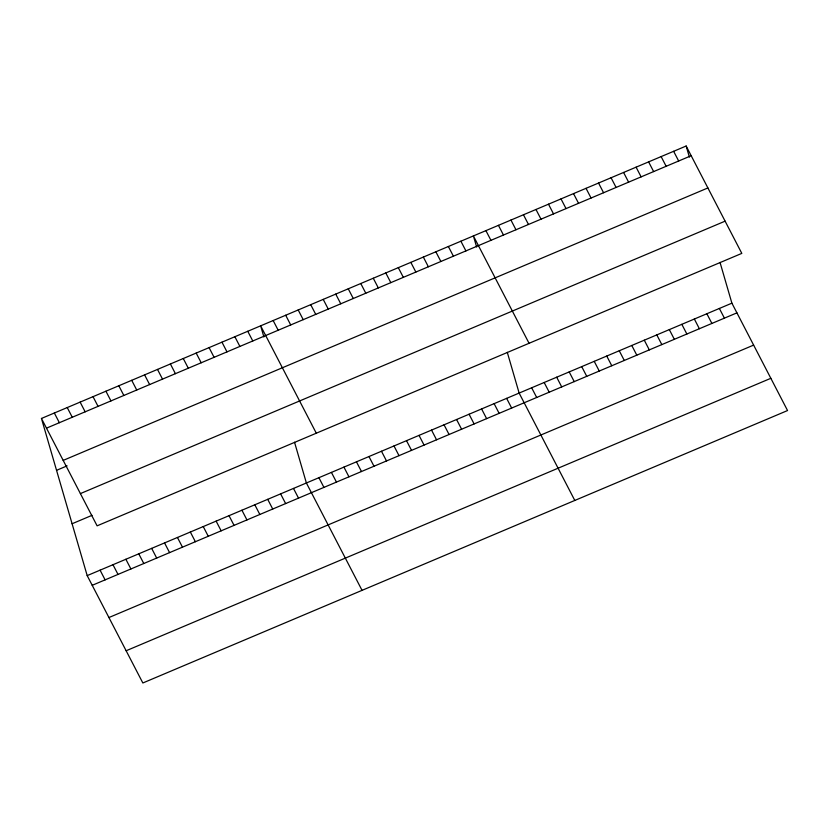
<?xml version="1.0" encoding="UTF-8"?>
<svg xmlns="http://www.w3.org/2000/svg" width="829" height="829" viewBox="0 0 829 829"><rect width="100%" height="100%" fill="white"/><g stroke="black" fill="none" stroke-linecap="round" stroke-linejoin="round"><path stroke-width="1.24" d="M41.45 418.458L686.153 146.018L741.81 253.384L97.107 525.835L41.45 418.458L87.19 575.616L142.847 682.982L787.55 410.542L731.893 303.165L720.038 262.42M46.476 428.158L691.179 155.717M63.18 460.396L707.893 187.945M56.548 470.323L67.097 465.867M80.403 493.597L725.106 221.156M72.092 523.752L92.019 515.337M87.19 575.616L731.893 303.165M92.216 585.315L736.919 312.865M108.92 617.543L753.634 345.102M126.143 650.755L770.846 378.304M673.635 151.303L678.671 161.002M661.127 156.598L666.153 166.297M648.61 161.883L653.635 171.582M719.375 308.461L724.411 318.16M636.092 167.168L641.118 176.867M706.868 313.745L711.893 323.445M623.584 172.463L628.61 182.162M694.35 319.03L699.375 328.73M611.066 177.748L616.092 187.447M681.832 324.326L686.868 334.025M598.548 183.033L603.574 192.732M669.324 329.61L674.35 339.31M586.03 188.328L591.067 198.027M656.806 334.906L661.832 344.605M573.523 193.613L578.549 203.312M644.288 340.191L649.314 349.89M561.005 198.898L566.031 208.597M631.781 345.475L636.807 355.175M548.487 204.193L553.523 213.892M619.263 350.771L624.289 360.47M535.98 209.478L541.005 219.177M606.745 356.055L611.771 365.755M523.462 214.773L528.487 224.472M594.227 361.34L599.263 371.04M510.944 220.058L515.97 229.757M581.72 366.636L586.745 376.335M498.436 225.343L503.462 235.042M569.202 371.92L574.228 381.62M485.918 230.638L490.944 240.337M556.684 377.205L561.71 386.905M529.057 343.289L473.4 235.923L476.634 247.032M544.176 382.501L549.202 392.2M460.883 241.208L465.919 250.907M531.658 387.785L536.684 397.485M448.375 246.503L453.401 256.202M574.798 500.447L519.141 393.081L507.286 352.325M435.857 251.788L440.883 261.487M506.623 398.366L511.659 408.065M423.339 257.073L428.365 266.772M494.115 403.65L499.141 413.35M410.832 262.368L415.857 272.067M481.597 408.946L486.623 418.645M398.314 267.653L403.34 277.352M469.079 414.231L474.115 423.93M385.796 272.948L390.822 282.648M456.572 419.515L461.598 429.215M373.278 278.233L378.314 287.932M444.054 424.811L449.08 434.51M360.77 283.518L365.796 293.217M431.536 430.096L436.562 439.795M348.253 288.813L353.278 298.513M419.028 435.38L424.054 445.08M335.735 294.098L340.771 303.797M406.511 440.676L411.536 450.375M323.227 299.383L328.253 309.082M393.993 445.961L399.018 455.66M310.709 304.678L315.735 314.378M381.475 451.256L386.511 460.955M298.191 309.963L303.217 319.662M368.967 456.541L373.993 466.24M285.684 315.248L290.71 324.947M356.449 461.826L361.475 471.525M273.166 320.543L278.192 330.243M343.931 467.121L348.957 476.82M316.305 433.204L260.648 325.828L263.881 336.947M331.424 472.406L336.45 482.105M247.757 331.279L252.783 340.978M318.906 477.691L323.932 487.39M234.866 336.729L239.892 346.429M362.045 590.352L306.388 482.986L294.533 442.24M221.965 342.18L226.991 351.879M293.497 488.436L298.523 498.136M209.074 347.62L214.1 357.32M280.606 493.877L285.632 503.576M196.183 353.071L201.209 362.77M267.705 499.327L272.731 509.027M183.282 358.522L188.307 368.221M254.814 504.778L259.84 514.477M170.391 363.972L175.416 373.672M241.923 510.229L246.949 519.928M157.5 369.423L162.525 379.122M229.022 515.679L234.058 525.379M144.598 374.874L149.635 384.573M216.131 521.13L221.156 530.829M131.707 380.314L136.733 390.013M203.24 526.57L208.266 536.27M118.816 385.765L123.842 395.464M190.338 532.021L195.375 541.72M105.925 391.215L110.951 400.915M177.447 537.472L182.473 547.171M93.024 396.666L98.05 406.365M164.556 542.922L169.582 552.622M80.133 402.117L85.159 411.816M151.666 548.373L156.691 558.072M67.242 407.567L72.268 417.267M138.764 553.813L143.79 563.513M54.341 413.008L59.367 422.707M125.873 559.264L130.899 568.963M112.982 564.715L118.008 574.414M100.081 570.165L105.117 579.865M686.153 146.018L689.386 157.127"/></g></svg>
